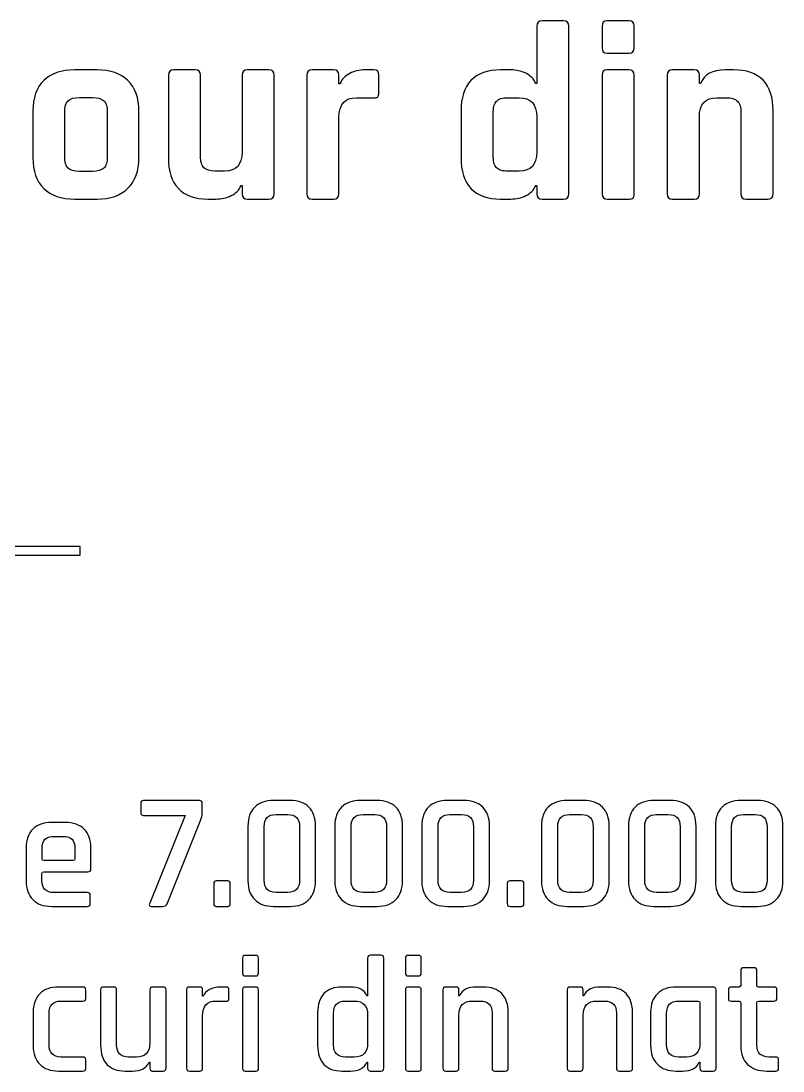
# Model space of a CAD drawing. Extents: x 5 to 177, y 88 to 167.
# Drawn here: x 124.97 to 146.2, y 137.84 to 167.1 of the extents above; entities that cross this region are included whole.
import ezdxf

# ---------------------------------------------------------------- set-up
doc = ezdxf.new("R2010")
doc.units = 0
doc.layers.add('Layer_1', color=7, linetype='CONTINUOUS')

msp = doc.modelspace()

# ---------------------------------------------------------------- linework, layer by layer
at = {"layer": 'Layer_1', "color": 7}
for points in [[(140.084748, 167.095645), (139.485026, 167.095645), (139.485026, 167.095645)], [(141.911476, 167.095645), (141.29687, 167.095645), (141.29687, 167.095645)], [(139.336749, 166.947368), (139.336749, 165.353256), (139.308637, 165.353256)], [(140.233025, 162.284089), (140.233025, 166.947368)], [(141.156312, 166.954534), (141.156312, 166.34048)], [(142.052588, 166.34048), (142.052588, 166.961702)], [(141.29687, 166.199369), (141.911476, 166.199369)], [(127.093156, 165.734145), (126.465322, 165.734145), (126.465322, 165.734145)], [(129.075877, 165.585869), (129.075877, 163.285645)], [(129.823876, 165.734145), (129.224154, 165.734145), (129.224154, 165.734145)], [(129.971602, 163.328091), (129.971602, 165.585869)], [(131.129154, 165.585869), (131.129154, 163.447702)], [(131.869987, 165.734145), (131.27688, 165.734145)], [(132.024879, 162.283536), (132.024879, 165.585869)], [(132.931075, 165.585869), (132.931075, 162.283536)], [(133.678524, 165.734145), (133.078801, 165.734145), (133.078801, 165.734145)], [(133.854912, 165.34609), (133.8268, 165.34609), (133.8268, 165.585869)], [(134.800797, 165.734145), (134.546687, 165.734145)], [(134.941908, 165.099145), (134.941908, 165.585869)], [(138.617412, 165.734145), (138.328025, 165.734145)], [(141.156312, 165.585869), (141.156312, 162.283536)], [(141.904311, 165.734145), (141.29687, 165.734145), (141.29687, 165.734145)], [(142.052588, 162.283536), (142.052588, 165.585869)], [(142.972014, 165.585869), (142.972014, 162.283536)], [(143.720013, 165.734145), (143.120291, 165.734145), (143.120291, 165.734145)], [(143.896402, 165.352702), (143.86829, 165.352702), (143.86829, 165.585869)], [(144.814174, 165.734145), (144.588176, 165.734145)], [(126.599267, 164.964647), (126.95921, 164.964647)], [(126.599267, 164.964647), (126.599267, 164.964647)], [(134.313524, 164.958034), (134.800797, 164.958034)], [(138.532526, 164.958034), (138.850026, 164.958034)], [(138.532526, 164.958034), (138.532526, 164.958034)], [(144.355013, 164.958034), (144.609673, 164.958034)], [(125.301155, 164.583757), (125.301155, 163.285645)], [(126.190265, 163.313757), (126.190265, 164.555645)], [(127.375378, 164.555645), (127.375378, 163.313757)], [(128.257323, 163.285645), (128.257323, 164.583757)], [(133.8268, 162.283536), (133.8268, 164.407368)], [(137.227798, 164.583757), (137.227798, 163.285645)], [(138.123524, 163.328091), (138.123524, 164.541867)], [(139.336749, 164.421702), (139.336749, 163.448256)], [(143.86829, 162.283536), (143.86829, 164.421702)], [(145.025291, 164.541314), (145.025291, 162.283536)], [(145.921566, 162.283536), (145.921566, 164.583757)], [(126.95921, 162.904758), (126.599267, 162.904758)], [(130.64188, 162.911923), (130.381155, 162.911923)], [(138.850026, 162.911923), (138.532526, 162.911923)], [(131.100491, 162.516702), (131.129154, 162.516702), (131.129154, 162.283536)], [(139.308637, 162.516702), (139.336749, 162.516702), (139.336749, 162.284089)], [(126.465322, 162.135812), (127.093156, 162.135812)], [(130.176654, 162.135812), (130.409267, 162.135812)], [(131.27688, 162.135812), (131.869987, 162.135812)], [(133.078801, 162.135812), (133.678524, 162.135812)], [(138.328025, 162.135812), (138.617412, 162.135812)], [(139.485026, 162.135812), (140.084748, 162.135812)], [(141.304589, 162.135812), (141.911476, 162.135812)], [(143.120291, 162.135812), (143.720013, 162.135812)], [(145.173567, 162.135812), (145.766124, 162.135812)], [(95.439066, 152.457574), (95.439066, 152.21063), (126.61911, 152.21063), (126.61911, 152.457574), (95.439066, 152.457574), (95.439066, 152.457574)], [(128.306932, 145.299493), (128.306932, 145.047034)], [(129.939632, 145.377214), (128.384653, 145.377214), (128.384653, 145.377214)], [(130.022312, 145.015064), (130.022312, 145.299493)], [(132.466402, 145.377214), (132.007791, 145.377214), (132.007791, 145.377214)], [(134.887891, 145.377214), (134.42928, 145.377214), (134.42928, 145.377214)], [(137.30938, 145.377214), (136.851319, 145.377214), (136.851319, 145.377214)], [(140.643681, 145.377214), (140.185069, 145.377214), (140.185069, 145.377214)], [(143.06517, 145.377214), (142.606559, 145.377214), (142.606559, 145.377214)], [(145.486659, 145.377214), (145.028598, 145.377214), (145.028598, 145.377214)], [(128.384653, 144.964904), (129.541103, 144.964904), (128.559388, 142.515853)], [(129.045561, 142.502075), (129.971602, 144.82269)], [(132.076142, 144.987505), (132.402461, 144.987505)], [(132.076142, 144.987505), (132.076142, 144.987505)], [(134.498182, 144.987505), (134.823951, 144.987505)], [(134.498182, 144.987505), (134.498182, 144.987505)], [(136.919671, 144.987505), (137.245437, 144.987505)], [(136.919671, 144.987505), (136.919671, 144.987505)], [(140.253421, 144.987505), (140.57974, 144.987505)], [(140.253421, 144.987505), (140.253421, 144.987505)], [(142.67546, 144.987505), (143.00123, 144.987505)], [(142.67546, 144.987505), (142.67546, 144.987505)], [(145.09695, 144.987505), (145.422716, 144.987505)], [(145.09695, 144.987505), (145.09695, 144.987505)], [(126.201842, 144.767569), (125.82591, 144.767569), (125.82591, 144.767569)], [(131.292312, 144.666697), (131.292312, 143.139279)], [(131.745965, 143.158019), (131.745965, 144.648508)], [(132.732089, 144.648508), (132.732089, 143.158019)], [(133.176919, 143.139279), (133.176919, 144.666697)], [(133.713801, 144.666697), (133.713801, 143.139279)], [(134.167451, 143.158019), (134.167451, 144.648508)], [(135.153575, 144.648508), (135.153575, 143.158019)], [(135.598408, 143.139279), (135.598408, 144.666697)], [(136.135291, 144.666697), (136.135291, 143.139279)], [(136.589493, 143.158019), (136.589493, 144.648508)], [(137.575064, 144.648508), (137.575064, 143.158019)], [(138.019897, 143.139279), (138.019897, 144.666697)], [(139.469591, 144.666697), (139.469591, 143.139279)], [(139.923243, 143.158019), (139.923243, 144.648508)], [(140.909367, 144.648508), (140.909367, 143.158019)], [(141.354198, 143.139279), (141.354198, 144.666697)], [(141.89108, 144.666697), (141.89108, 143.139279)], [(142.345283, 143.158019), (142.345283, 144.648508)], [(143.330854, 144.648508), (143.330854, 143.158019)], [(143.775687, 143.139279), (143.775687, 144.666697)], [(144.312569, 144.666697), (144.312569, 143.139279)], [(144.766769, 143.158019), (144.766769, 144.648508)], [(145.752343, 144.648508), (145.752343, 143.158019)], [(146.197173, 143.139279), (146.197173, 144.666697)], [(125.890404, 144.377859), (126.14231, 144.377859)], [(125.890404, 144.377859), (125.890404, 144.377859)], [(125.114843, 144.056501), (125.114843, 143.139279)], [(125.559673, 143.749475), (125.559673, 144.04272)], [(126.472487, 144.04272), (126.472487, 143.749475)], [(126.917317, 143.473868), (126.917317, 144.056501)], [(126.426736, 143.703173), (125.605977, 143.703173)], [(125.555265, 143.148649), (125.555265, 143.345984)], [(125.605977, 143.391735), (126.834635, 143.391735)], [(130.338711, 143.065966), (130.338711, 142.506483)], [(130.728421, 143.139279), (130.416433, 143.139279), (130.416433, 143.139279)], [(130.801731, 142.506483), (130.801731, 143.065966)], [(138.51599, 143.065966), (138.51599, 142.506483)], [(138.9057, 143.139279), (138.593711, 143.139279), (138.593711, 143.139279)], [(138.97901, 142.506483), (138.97901, 143.065966)], [(126.816445, 142.81351), (125.890404, 142.81351)], [(132.402461, 142.818472), (132.076142, 142.818472)], [(134.823951, 142.818472), (134.498182, 142.818472)], [(137.245437, 142.818472), (136.919671, 142.818472)], [(140.57974, 142.818472), (140.253421, 142.818472)], [(143.00123, 142.818472), (142.67546, 142.818472)], [(145.422716, 142.818472), (145.09695, 142.818472)], [(126.899128, 142.502075), (126.899128, 142.731381)], [(125.82591, 142.428762), (126.816445, 142.428762)], [(128.600731, 142.428762), (128.917127, 142.428762)], [(130.416433, 142.428762), (130.728421, 142.428762)], [(132.007791, 142.428762), (132.466402, 142.428762)], [(134.42928, 142.428762), (134.887891, 142.428762)], [(136.851319, 142.428762), (137.30938, 142.428762)], [(138.593711, 142.428762), (138.9057, 142.428762)], [(140.185069, 142.428762), (140.643681, 142.428762)], [(142.606559, 142.428762), (143.06517, 142.428762)], [(145.028598, 142.428762), (145.486659, 142.428762)], [(131.513351, 141.061748), (131.215694, 141.061748), (131.215694, 141.061748)], [(134.999236, 141.06671), (134.70599, 141.06671), (134.70599, 141.06671)], [(136.04875, 141.061748), (135.751093, 141.061748), (135.751093, 141.061748)], [(131.141831, 140.988435), (131.141831, 140.571167)], [(131.586661, 140.571167), (131.586661, 140.988435)], [(134.627716, 140.988435), (134.627716, 139.938371), (134.608976, 139.938371)], [(135.076957, 137.920372), (135.076957, 140.988435)], [(135.677783, 140.988435), (135.677783, 140.571167)], [(136.122613, 140.571167), (136.122613, 140.988435)], [(145.391299, 140.71779), (145.101908, 140.71779), (145.101908, 140.71779)], [(131.215694, 140.493446), (131.513351, 140.493446)], [(135.751093, 140.493446), (136.04875, 140.493446)], [(145.019228, 140.640069), (145.019228, 140.227209)], [(145.46902, 140.227209), (145.46902, 140.640069)], [(126.694077, 140.181458), (126.019938, 140.181458), (126.019938, 140.181458)], [(127.556175, 140.181458), (127.266787, 140.181458), (127.266787, 140.181458)], [(128.927047, 140.181458), (128.638763, 140.181458)], [(129.950103, 140.181458), (129.661268, 140.181458), (129.661268, 140.181458)], [(130.68377, 140.181458), (130.513997, 140.181458)], [(131.50894, 140.181458), (131.215694, 140.181458), (131.215694, 140.181458)], [(134.150365, 140.181458), (133.916649, 140.181458)], [(136.044342, 140.181458), (135.751093, 140.181458), (135.751093, 140.181458)], [(137.090548, 140.181458), (136.80171, 140.181458), (136.80171, 140.181458)], [(137.851224, 140.181458), (137.650031, 140.181458)], [(140.552729, 140.181458), (140.263894, 140.181458), (140.263894, 140.181458)], [(141.313408, 140.181458), (141.112215, 140.181458)], [(144.24918, 140.181458), (143.221716, 140.181458), (143.221716, 140.181458)], [(144.973477, 140.181458), (144.753542, 140.181458)], [(145.94582, 140.181458), (145.51918, 140.181458)], [(126.776206, 139.865061), (126.776206, 140.103186)], [(127.189066, 140.103186), (127.189066, 138.553168)], [(127.633897, 138.571908), (127.633897, 140.103186)], [(128.560491, 140.103186), (128.560491, 138.62207)], [(129.010283, 137.920372), (129.010283, 140.103186)], [(129.582994, 140.103186), (129.582994, 137.920372)], [(130.046016, 139.929001), (130.027827, 139.929001), (130.027827, 140.103186)], [(130.762045, 139.865061), (130.762045, 140.103186)], [(131.141831, 140.103736), (131.141831, 137.920372)], [(131.586661, 137.920372), (131.586661, 140.103736)], [(135.677783, 140.103736), (135.677783, 137.920372)], [(136.122613, 137.920372), (136.122613, 140.103736)], [(136.723436, 140.103186), (136.723436, 137.920372)], [(137.186458, 139.938371), (137.168269, 139.938371), (137.168269, 140.103186)], [(140.18562, 140.103186), (140.18562, 137.920372)], [(140.648642, 139.938371), (140.630453, 139.938371), (140.630453, 140.103186)], [(144.331312, 137.920372), (144.331312, 140.103186)], [(144.67527, 140.103186), (144.67527, 139.865061)], [(146.028503, 139.865061), (146.028503, 140.103186)], [(126.083881, 139.791748), (126.694077, 139.791748)], [(130.408714, 139.791748), (130.68377, 139.791748)], [(134.008151, 139.791748), (134.251787, 139.791748)], [(134.008151, 139.791748), (134.008151, 139.791748)], [(137.544198, 139.791748), (137.759722, 139.791748)], [(141.006932, 139.791748), (141.221906, 139.791748)], [(143.285656, 139.791748), (143.831358, 139.791748)], [(143.285656, 139.791748), (143.285656, 139.791748)], [(143.88207, 139.745447), (143.88207, 138.62207)], [(144.753542, 139.791748), (144.973477, 139.791748)], [(145.019228, 139.745447), (145.019228, 138.544349)], [(145.46902, 138.566949), (145.46902, 139.745447)], [(145.51918, 139.791748), (145.94582, 139.791748)], [(125.309424, 139.47039), (125.309424, 138.553168)], [(125.754254, 138.571357), (125.754254, 139.452201)], [(130.027827, 137.920372), (130.027827, 139.37448)], [(133.233693, 139.47039), (133.233693, 138.553168)], [(133.678524, 138.571908), (133.678524, 139.452201)], [(134.627716, 139.401489), (134.627716, 138.62207)], [(137.168269, 137.920372), (137.168269, 139.402039)], [(138.094861, 139.452201), (138.094861, 137.920372)], [(138.544102, 137.920372), (138.544102, 139.47039)], [(140.630453, 137.920372), (140.630453, 139.402039)], [(141.557045, 139.452201), (141.557045, 137.920372)], [(142.006286, 137.920372), (142.006286, 139.47039)], [(142.510645, 139.47039), (142.510645, 138.553168)], [(142.955478, 138.571908), (142.955478, 139.452201)], [(126.694077, 138.23236), (126.083881, 138.23236)], [(126.776206, 137.915964), (126.776206, 138.154089)], [(128.184563, 138.23236), (127.964627, 138.23236)], [(128.541749, 138.085737), (128.560491, 138.085737), (128.560491, 137.920372)], [(134.251787, 138.23236), (134.008151, 138.23236)], [(134.608976, 138.085737), (134.627716, 138.085737), (134.627716, 137.920372)], [(143.506142, 138.23236), (143.285656, 138.23236)], [(143.863881, 138.085737), (143.88207, 138.085737), (143.88207, 137.920372)], [(145.992122, 138.23236), (145.812978, 138.23236)], [(146.074254, 137.915964), (146.074254, 138.154089)], [(126.019938, 137.842651), (126.694077, 137.842651)], [(127.872575, 137.842651), (128.07928, 137.842651)], [(128.638763, 137.842651), (128.927047, 137.842651)], [(129.661268, 137.842651), (129.950103, 137.842651)], [(131.220103, 137.842651), (131.513351, 137.842651)], [(133.916649, 137.842651), (134.150365, 137.842651)], [(134.70599, 137.842651), (134.999236, 137.842651)], [(135.756055, 137.842651), (136.04875, 137.842651)], [(136.80171, 137.842651), (137.090548, 137.842651)], [(138.172582, 137.842651), (138.46142, 137.842651)], [(140.263894, 137.842651), (140.552729, 137.842651)], [(141.634766, 137.842651), (141.924154, 137.842651)], [(143.221716, 137.842651), (143.400309, 137.842651)], [(143.959792, 137.842651), (144.24918, 137.842651)], [(145.744077, 137.842651), (145.992122, 137.842651)]]:
    msp.add_lwpolyline(points, dxfattribs=at)
for points in [[(139.485026, 167.095645), (139.386248, 167.095645), (139.336749, 167.046146), (139.336749, 166.947368)], [(140.233025, 166.947368), (140.233025, 167.046146), (140.183526, 167.095645), (140.084748, 167.095645)], [(141.29687, 167.095645), (141.203031, 167.095645), (141.156312, 167.048725), (141.156312, 166.954534)], [(142.052588, 166.961702), (142.052588, 167.050952), (142.005315, 167.095645), (141.911476, 167.095645)], [(141.156312, 166.34048), (141.156312, 166.246289), (141.203031, 166.199369), (141.29687, 166.199369)], [(141.911476, 166.199369), (142.005315, 166.199369), (142.052588, 166.246289), (142.052588, 166.34048)], [(126.465322, 165.734145), (126.093494, 165.734145), (125.806465, 165.635145), (125.604324, 165.437589)], [(127.950296, 165.434284), (127.745685, 165.633957), (127.459692, 165.734145), (127.093156, 165.734145)], [(129.224154, 165.734145), (129.125023, 165.734145), (129.075877, 165.684644), (129.075877, 165.585869)], [(129.971602, 165.585869), (129.971602, 165.684644), (129.922654, 165.734145), (129.823876, 165.734145)], [(131.27688, 165.734145), (131.178102, 165.734145), (131.129154, 165.684644), (131.129154, 165.585869)], [(132.024879, 165.585869), (132.024879, 165.684644), (131.973351, 165.734145), (131.869987, 165.734145)], [(133.078801, 165.734145), (132.980376, 165.734145), (132.931075, 165.684644), (132.931075, 165.585869)], [(133.8268, 165.585869), (133.8268, 165.684644), (133.777301, 165.734145), (133.678524, 165.734145)], [(134.130519, 165.634925), (133.998936, 165.568955), (133.906418, 165.47309), (133.854912, 165.34609)], [(134.546687, 165.734145), (134.40099, 165.734145), (134.262108, 165.700541), (134.130519, 165.634925)], [(134.941908, 165.585869), (134.941911, 165.684644), (134.894639, 165.734145), (134.800797, 165.734145)], [(138.328025, 165.734145), (137.965722, 165.734145), (137.691724, 165.635145), (137.506162, 165.437589)], [(139.03358, 165.638785), (138.901994, 165.702283), (138.76311, 165.734145), (138.617412, 165.734145)], [(139.308637, 165.353256), (139.256778, 165.480256), (139.165519, 165.575283), (139.03358, 165.638785)], [(141.29687, 165.734145), (141.203031, 165.734145), (141.156312, 165.684647), (141.156312, 165.585869)], [(142.052588, 165.585869), (142.052588, 165.684647), (142.002736, 165.734145), (141.904311, 165.734145)], [(143.120291, 165.734145), (143.021866, 165.734145), (142.972014, 165.684647), (142.972014, 165.585869)], [(143.86829, 165.585869), (143.86829, 165.684644), (143.818791, 165.734145), (143.720013, 165.734145)], [(144.588176, 165.734145), (144.230812, 165.734145), (143.999766, 165.606702), (143.896402, 165.352702)], [(145.921566, 164.583757), (145.921566, 165.350343), (145.552185, 165.734145), (144.814174, 165.734145)], [(125.604324, 165.437589), (125.401829, 165.240034), (125.301155, 164.955232), (125.301155, 164.583757)], [(128.257323, 164.583757), (128.257323, 164.950646), (128.154907, 165.234259), (127.950296, 165.434284)], [(137.506162, 165.437589), (137.319896, 165.240034), (137.227798, 164.955232), (137.227798, 164.583757)], [(134.909938, 164.982286), (134.931105, 165.003452), (134.941908, 165.042701), (134.941908, 165.099145)], [(126.190265, 164.555645), (126.190265, 164.705928), (126.220736, 164.811761), (126.281767, 164.873145)], [(126.281767, 164.873145), (126.342798, 164.934175), (126.448631, 164.964647), (126.599267, 164.964647)], [(126.95921, 164.964647), (127.109494, 164.964647), (127.216518, 164.934175), (127.280018, 164.873145)], [(127.280018, 164.873145), (127.343518, 164.811761), (127.375378, 164.705928), (127.375378, 164.555645)], [(133.8268, 164.407368), (133.8268, 164.774257), (133.988968, 164.958034), (134.313524, 164.958034)], [(134.800797, 164.958034), (134.852303, 164.953095), (134.889124, 164.961119), (134.909938, 164.982286)], [(138.123524, 164.541867), (138.123524, 164.69215), (138.153642, 164.799171), (138.215026, 164.862674)], [(138.215026, 164.862674), (138.276056, 164.926174), (138.38189, 164.958034), (138.532526, 164.958034)], [(138.850026, 164.958034), (139.174581, 164.958034), (139.336749, 164.779066), (139.336749, 164.421702)], [(143.86829, 164.421702), (143.86829, 164.779066), (144.030457, 164.958034), (144.355013, 164.958034)], [(144.609673, 164.958034), (144.759957, 164.958034), (144.866628, 164.926174), (144.930481, 164.862674)], [(144.930481, 164.862674), (144.993628, 164.799171), (145.025291, 164.69195), (145.025291, 164.541314)], [(125.301155, 163.285645), (125.301155, 162.913817), (125.401829, 162.629368), (125.604324, 162.431812)], [(126.281767, 162.996257), (126.220736, 163.057287), (126.190265, 163.163121), (126.190265, 163.313757)], [(127.375378, 163.313757), (127.375378, 163.163121), (127.343518, 163.057287), (127.280018, 162.996257)], [(127.950296, 162.435673), (128.154907, 162.635345), (128.257323, 162.918756), (128.257323, 163.285645)], [(129.075877, 163.285645), (129.075877, 162.91417), (129.167975, 162.629368), (129.354241, 162.431812)], [(130.066963, 163.00673), (130.003815, 163.07023), (129.971602, 163.177455), (129.971602, 163.328091)], [(131.129154, 163.447702), (131.129154, 163.090339), (130.966436, 162.911923), (130.64188, 162.911923)], [(137.227798, 163.285645), (137.227798, 162.913817), (137.319896, 162.629368), (137.506162, 162.431812)], [(138.215026, 163.007283), (138.153642, 163.070783), (138.123524, 163.177455), (138.123524, 163.328091)], [(139.336749, 163.448256), (139.336749, 163.090539), (139.174581, 162.911923), (138.850026, 162.911923)], [(126.599267, 162.904758), (126.448631, 162.904755), (126.342798, 162.934874), (126.281767, 162.996257)], [(127.280018, 162.996257), (127.216518, 162.934874), (127.109494, 162.904758), (126.95921, 162.904758)], [(130.381155, 162.911923), (130.235105, 162.911923), (130.130815, 162.94323), (130.066963, 163.00673)], [(138.532526, 162.911923), (138.38189, 162.911923), (138.276056, 162.943783), (138.215026, 163.007283)], [(125.604324, 162.431812), (125.806465, 162.234257), (126.093494, 162.135812), (126.465322, 162.135812)], [(127.093156, 162.135812), (127.459692, 162.135812), (127.745685, 162.235648), (127.950296, 162.435673)], [(129.354241, 162.431812), (129.539802, 162.234257), (129.814351, 162.135812), (130.176654, 162.135812)], [(130.825435, 162.230619), (130.957021, 162.294119), (131.04828, 162.389702), (131.100491, 162.516702)], [(137.506162, 162.431812), (137.691724, 162.234257), (137.965722, 162.135812), (138.328025, 162.135812)], [(139.03358, 162.231172), (139.165519, 162.294672), (139.256778, 162.389699), (139.308637, 162.516702)], [(130.409267, 162.135812), (130.554964, 162.135812), (130.693849, 162.167119), (130.825435, 162.230619)], [(131.129154, 162.283536), (131.129154, 162.184758), (131.178102, 162.135812), (131.27688, 162.135812)], [(131.869987, 162.135812), (131.973351, 162.135812), (132.024879, 162.184758), (132.024879, 162.283536)], [(132.931075, 162.283536), (132.931075, 162.184758), (132.980376, 162.135812), (133.078801, 162.135812)], [(133.678524, 162.135812), (133.777301, 162.135812), (133.8268, 162.184758), (133.8268, 162.283536)], [(138.617412, 162.135812), (138.76311, 162.135812), (138.901994, 162.167672), (139.03358, 162.231172)], [(139.336749, 162.284089), (139.336749, 162.185311), (139.386248, 162.135812), (139.485026, 162.135812)], [(140.084748, 162.135812), (140.183526, 162.135812), (140.233025, 162.185311), (140.233025, 162.284089)], [(141.156312, 162.283536), (141.156312, 162.184758), (141.205811, 162.135812), (141.304589, 162.135812)], [(141.911476, 162.135812), (141.962982, 162.135812), (141.999451, 162.144871), (142.020617, 162.163924)], [(142.020617, 162.163924), (142.041784, 162.182619), (142.052588, 162.222505), (142.052588, 162.283536)], [(142.972014, 162.283536), (142.972014, 162.184758), (143.021866, 162.135812), (143.120291, 162.135812)], [(143.720013, 162.135812), (143.818791, 162.135812), (143.86829, 162.184758), (143.86829, 162.283536)], [(145.025291, 162.283536), (145.025291, 162.184758), (145.07479, 162.135812), (145.173567, 162.135812)], [(145.766124, 162.135812), (145.869841, 162.135812), (145.921566, 162.184758), (145.921566, 162.283536)], [(128.384653, 145.377214), (128.332794, 145.377214), (128.306932, 145.351351), (128.306932, 145.299493)], [(130.022312, 145.299493), (130.022312, 145.351351), (129.994666, 145.377214), (129.939632, 145.377214)], [(131.480278, 145.192006), (131.354689, 145.067828), (131.292312, 144.892827), (131.292312, 144.666697)], [(132.007791, 145.377214), (131.781307, 145.377214), (131.605514, 145.315831), (131.480278, 145.192006)], [(132.989506, 145.192006), (132.863917, 145.315831), (132.68971, 145.377214), (132.466402, 145.377214)], [(133.176919, 144.666697), (133.176919, 144.892827), (133.11439, 145.067828), (132.989506, 145.192006)], [(133.902317, 145.192006), (133.776728, 145.067828), (133.713801, 144.892827), (133.713801, 144.666697)], [(134.42928, 145.377214), (134.202797, 145.377214), (134.027553, 145.315831), (133.902317, 145.192006)], [(135.410993, 145.192006), (135.285404, 145.315831), (135.111199, 145.377214), (134.887891, 145.377214)], [(135.598408, 144.666697), (135.598408, 144.892827), (135.535876, 145.067828), (135.410993, 145.192006)], [(136.323807, 145.192006), (136.198218, 145.067828), (136.135291, 144.892827), (136.135291, 144.666697)], [(136.851319, 145.377214), (136.624836, 145.377214), (136.449043, 145.315831), (136.323807, 145.192006)], [(137.832482, 145.192006), (137.706893, 145.315831), (137.532689, 145.377214), (137.30938, 145.377214)], [(138.019897, 144.666697), (138.019897, 144.892827), (137.957365, 145.067828), (137.832482, 145.192006)], [(139.657557, 145.192006), (139.531968, 145.067828), (139.469591, 144.892827), (139.469591, 144.666697)], [(140.185069, 145.377214), (139.958586, 145.377214), (139.782793, 145.315831), (139.657557, 145.192006)], [(141.166785, 145.192006), (141.041196, 145.315831), (140.866989, 145.377214), (140.643681, 145.377214)], [(141.354198, 144.666697), (141.354198, 144.892827), (141.291668, 145.067828), (141.166785, 145.192006)], [(142.079596, 145.192006), (141.954007, 145.067828), (141.89108, 144.892827), (141.89108, 144.666697)], [(142.606559, 145.377214), (142.380075, 145.377214), (142.204832, 145.315831), (142.079596, 145.192006)], [(143.588272, 145.192006), (143.462683, 145.315831), (143.288478, 145.377214), (143.06517, 145.377214)], [(143.775687, 144.666697), (143.775687, 144.892827), (143.713155, 145.067828), (143.588272, 145.192006)], [(144.501085, 145.192006), (144.375497, 145.067828), (144.312569, 144.892827), (144.312569, 144.666697)], [(145.028598, 145.377214), (144.802115, 145.377214), (144.626322, 145.315831), (144.501085, 145.192006)], [(146.009761, 145.192006), (145.884172, 145.315831), (145.709967, 145.377214), (145.486659, 145.377214)], [(146.197173, 144.666697), (146.197173, 144.892827), (146.134644, 145.067828), (146.009761, 145.192006)], [(128.306932, 145.047034), (128.306932, 144.992), (128.332794, 144.964904), (128.384653, 144.964904)], [(129.971602, 144.82269), (130.005116, 144.902065), (130.022312, 144.966027), (130.022312, 145.015064)], [(131.745965, 144.648508), (131.745965, 144.874635), (131.856009, 144.987505), (132.076142, 144.987505)], [(132.402461, 144.987505), (132.622595, 144.987505), (132.732089, 144.874635), (132.732089, 144.648508)], [(134.167451, 144.648508), (134.167451, 144.874635), (134.278048, 144.987505), (134.498182, 144.987505)], [(134.823951, 144.987505), (135.044084, 144.987505), (135.153575, 144.874635), (135.153575, 144.648508)], [(136.589493, 144.648508), (136.589493, 144.874635), (136.699538, 144.987505), (136.919671, 144.987505)], [(137.245437, 144.987505), (137.46557, 144.987505), (137.575064, 144.874635), (137.575064, 144.648508)], [(139.923243, 144.648508), (139.923243, 144.874635), (140.033288, 144.987505), (140.253421, 144.987505)], [(140.57974, 144.987505), (140.799874, 144.987505), (140.909367, 144.874635), (140.909367, 144.648508)], [(142.345283, 144.648508), (142.345283, 144.874635), (142.455327, 144.987505), (142.67546, 144.987505)], [(143.00123, 144.987505), (143.221363, 144.987505), (143.330854, 144.874635), (143.330854, 144.648508)], [(144.766769, 144.648508), (144.766772, 144.874635), (144.876816, 144.987505), (145.09695, 144.987505)], [(145.422716, 144.987505), (145.642849, 144.987505), (145.752343, 144.874635), (145.752343, 144.648508)], [(125.301155, 144.58181), (125.176977, 144.457985), (125.114843, 144.282985), (125.114843, 144.056501)], [(125.82591, 144.767569), (125.599427, 144.767569), (125.424627, 144.705635), (125.301155, 144.58181)], [(126.729355, 144.58181), (126.603766, 144.705635), (126.428325, 144.767569), (126.201842, 144.767569)], [(126.917317, 144.056501), (126.917317, 144.282985), (126.854591, 144.457985), (126.729355, 144.58181)], [(125.559673, 144.04272), (125.559673, 144.159137), (125.585736, 144.243759), (125.637948, 144.297381)], [(125.637948, 144.297381), (125.689806, 144.35065), (125.77434, 144.377859), (125.890404, 144.377859)], [(126.14231, 144.377859), (126.258726, 144.377859), (126.342908, 144.35065), (126.394766, 144.297381)], [(126.394766, 144.297381), (126.446624, 144.243759), (126.472487, 144.159137), (126.472487, 144.04272)], [(125.605977, 143.703173), (125.575286, 143.703173), (125.559673, 143.718783), (125.559673, 143.749475)], [(126.472487, 143.749475), (126.472487, 143.718783), (126.457075, 143.703173), (126.426736, 143.703173)], [(125.555265, 143.345984), (125.555265, 143.376676), (125.572111, 143.391735), (125.605977, 143.391735)], [(126.834635, 143.391735), (126.889668, 143.391735), (126.917317, 143.418834), (126.917317, 143.473868)], [(125.114843, 143.139279), (125.114843, 142.916324), (125.176977, 142.741964), (125.301155, 142.616728)], [(125.890404, 142.81351), (125.667095, 142.81351), (125.555265, 142.925341), (125.555265, 143.148649)], [(130.416433, 143.139279), (130.364574, 143.139279), (130.338711, 143.11465), (130.338711, 143.065966)], [(130.801731, 143.065966), (130.801731, 143.11465), (130.777457, 143.139279), (130.728421, 143.139279)], [(131.292312, 143.139279), (131.292312, 142.915971), (131.354689, 142.741964), (131.480278, 142.616728)], [(132.076142, 142.818472), (131.856009, 142.818472), (131.745965, 142.931538), (131.745965, 143.158019)], [(132.732089, 143.158019), (132.732089, 142.931538), (132.622595, 142.818472), (132.402461, 142.818472)], [(132.989506, 142.616728), (133.11439, 142.741964), (133.176919, 142.915971), (133.176919, 143.139279)], [(133.713801, 143.139279), (133.713801, 142.915971), (133.776728, 142.741964), (133.902317, 142.616728)], [(134.498182, 142.818472), (134.278048, 142.818472), (134.167451, 142.931538), (134.167451, 143.158019)], [(135.153575, 143.158019), (135.153575, 142.931538), (135.044084, 142.818472), (134.823951, 142.818472)], [(135.410993, 142.616728), (135.535876, 142.741964), (135.598408, 142.915971), (135.598408, 143.139279)], [(136.135291, 143.139279), (136.135291, 142.915971), (136.198218, 142.741964), (136.323807, 142.616728)], [(136.919671, 142.818472), (136.699538, 142.818472), (136.589493, 142.931538), (136.589493, 143.158019)], [(137.575064, 143.158019), (137.575064, 142.931538), (137.46557, 142.818472), (137.245437, 142.818472)], [(137.832482, 142.616728), (137.957365, 142.741964), (138.019897, 142.915971), (138.019897, 143.139279)], [(138.593711, 143.139279), (138.541853, 143.139279), (138.51599, 143.11465), (138.51599, 143.065966)], [(138.97901, 143.065966), (138.97901, 143.11465), (138.954736, 143.139279), (138.9057, 143.139279)], [(139.469591, 143.139279), (139.469591, 142.915971), (139.531968, 142.741964), (139.657557, 142.616728)], [(140.253421, 142.818472), (140.033288, 142.818472), (139.923243, 142.931538), (139.923243, 143.158019)], [(140.909367, 143.158019), (140.909367, 142.931538), (140.799874, 142.818472), (140.57974, 142.818472)], [(141.166785, 142.616728), (141.291668, 142.741964), (141.354198, 142.915971), (141.354198, 143.139279)], [(141.89108, 143.139279), (141.89108, 142.915971), (141.954007, 142.741964), (142.079596, 142.616728)], [(142.67546, 142.818472), (142.455327, 142.818472), (142.345283, 142.931538), (142.345283, 143.158019)], [(143.330854, 143.158019), (143.330854, 142.931538), (143.221363, 142.818472), (143.00123, 142.818472)], [(143.588272, 142.616728), (143.713155, 142.741964), (143.775687, 142.915971), (143.775687, 143.139279)], [(144.312569, 143.139279), (144.312569, 142.915971), (144.375497, 142.741964), (144.501085, 142.616728)], [(145.09695, 142.818472), (144.876816, 142.818472), (144.766769, 142.931538), (144.766769, 143.158019)], [(145.752343, 143.158019), (145.752343, 142.931538), (145.642849, 142.818472), (145.422716, 142.818472)], [(146.009761, 142.616728), (146.134644, 142.741964), (146.197173, 142.915971), (146.197173, 143.139279)], [(126.899128, 142.731381), (126.899128, 142.786414), (126.871479, 142.81351), (126.816445, 142.81351)], [(125.301155, 142.616728), (125.424627, 142.491492), (125.599427, 142.428762), (125.82591, 142.428762)], [(126.816445, 142.428762), (126.871479, 142.428762), (126.899128, 142.453392), (126.899128, 142.502075)], [(128.559388, 142.515853), (128.528696, 142.457645), (128.542169, 142.428762), (128.600731, 142.428762)], [(128.917127, 142.428762), (128.984155, 142.428762), (129.027216, 142.453039), (129.045561, 142.502075)], [(130.338711, 142.506483), (130.338711, 142.454625), (130.364574, 142.428762), (130.416433, 142.428762)], [(130.728421, 142.428762), (130.777457, 142.428762), (130.801731, 142.454625), (130.801731, 142.506483)], [(131.480278, 142.616728), (131.605514, 142.491492), (131.781307, 142.428762), (132.007791, 142.428762)], [(132.466402, 142.428762), (132.68971, 142.428762), (132.863917, 142.491492), (132.989506, 142.616728)], [(133.902317, 142.616728), (134.027553, 142.491492), (134.202797, 142.428762), (134.42928, 142.428762)], [(134.887891, 142.428762), (135.111199, 142.428762), (135.285404, 142.491492), (135.410993, 142.616728)], [(136.323807, 142.616728), (136.449043, 142.491492), (136.624836, 142.428762), (136.851319, 142.428762)], [(137.30938, 142.428762), (137.532689, 142.428762), (137.706893, 142.491492), (137.832482, 142.616728)], [(138.51599, 142.506483), (138.51599, 142.454625), (138.541853, 142.428762), (138.593711, 142.428762)], [(138.9057, 142.428762), (138.954736, 142.428762), (138.97901, 142.454625), (138.97901, 142.506483)], [(139.657557, 142.616728), (139.782793, 142.491492), (139.958586, 142.428762), (140.185069, 142.428762)], [(140.643681, 142.428762), (140.866989, 142.428762), (141.041196, 142.491492), (141.166785, 142.616728)], [(142.079596, 142.616728), (142.204832, 142.491492), (142.380075, 142.428762), (142.606559, 142.428762)], [(143.06517, 142.428762), (143.288478, 142.428762), (143.462683, 142.491492), (143.588272, 142.616728)], [(144.501085, 142.616728), (144.626322, 142.491492), (144.802115, 142.428762), (145.028598, 142.428762)], [(145.486659, 142.428762), (145.709967, 142.428762), (145.884172, 142.491492), (146.009761, 142.616728)], [(131.215694, 141.061748), (131.166658, 141.061748), (131.141831, 141.037119), (131.141831, 140.988435)], [(131.586661, 140.988435), (131.586661, 141.037119), (131.562035, 141.061748), (131.513351, 141.061748)], [(134.70599, 141.06671), (134.653779, 141.06671), (134.627716, 141.040294), (134.627716, 140.988435)], [(135.076957, 140.988435), (135.076957, 141.040294), (135.050742, 141.06671), (134.999236, 141.06671)], [(135.751093, 141.061748), (135.702057, 141.061748), (135.677783, 141.037122), (135.677783, 140.988435)], [(136.122613, 140.988435), (136.122613, 141.037122), (136.097433, 141.061748), (136.04875, 141.061748)], [(145.101908, 140.71779), (145.046878, 140.71779), (145.019228, 140.691927), (145.019228, 140.640069)], [(145.46902, 140.640069), (145.46902, 140.691927), (145.443157, 140.71779), (145.391299, 140.71779)], [(131.141831, 140.571167), (131.141831, 140.518956), (131.166658, 140.493446), (131.215694, 140.493446)], [(131.513351, 140.493446), (131.562035, 140.493446), (131.586661, 140.518956), (131.586661, 140.571167)], [(135.677783, 140.571167), (135.677783, 140.518956), (135.702057, 140.493446), (135.751093, 140.493446)], [(136.04875, 140.493446), (136.097433, 140.493446), (136.122613, 140.518956), (136.122613, 140.571167)], [(126.019938, 140.181458), (125.793808, 140.181458), (125.618457, 140.119524), (125.494632, 139.995699)], [(126.776206, 140.103186), (126.776206, 140.155044), (126.74911, 140.181458), (126.694077, 140.181458)], [(127.266787, 140.181458), (127.214929, 140.181458), (127.189066, 140.155044), (127.189066, 140.103186)], [(127.633897, 140.103186), (127.633897, 140.155044), (127.608034, 140.181458), (127.556175, 140.181458)], [(128.638763, 140.181458), (128.586552, 140.181458), (128.560491, 140.155044), (128.560491, 140.103186)], [(129.010283, 140.103186), (129.010283, 140.155044), (128.982433, 140.181458), (128.927047, 140.181458)], [(129.661268, 140.181458), (129.609057, 140.181458), (129.582994, 140.155044), (129.582994, 140.103186)], [(130.027827, 140.103186), (130.027827, 140.155044), (130.001611, 140.181458), (129.950103, 140.181458)], [(130.513997, 140.181458), (130.406752, 140.181458), (130.310444, 140.158417), (130.222955, 140.112556)], [(130.762045, 140.103186), (130.762045, 140.155044), (130.735629, 140.181458), (130.68377, 140.181458)], [(131.215694, 140.181458), (131.166658, 140.181458), (131.141831, 140.155595), (131.141831, 140.103736)], [(131.586661, 140.103736), (131.586661, 140.155595), (131.560799, 140.181458), (131.50894, 140.181458)], [(133.916649, 140.181458), (133.696515, 140.181458), (133.52791, 140.120317), (133.410082, 139.997903)], [(134.608976, 139.938371), (134.538774, 140.100296), (134.385668, 140.181458), (134.150365, 140.181458)], [(135.751093, 140.181458), (135.702057, 140.181458), (135.677783, 140.155595), (135.677783, 140.103736)], [(136.122613, 140.103736), (136.122613, 140.155595), (136.096197, 140.181458), (136.044342, 140.181458)], [(136.80171, 140.181458), (136.749499, 140.181458), (136.723436, 140.155044), (136.723436, 140.103186)], [(137.168269, 140.103186), (137.168269, 140.155044), (137.142053, 140.181458), (137.090548, 140.181458)], [(137.650031, 140.181458), (137.414375, 140.181458), (137.259836, 140.100296), (137.186458, 139.938371)], [(138.364956, 139.997903), (138.245717, 140.120317), (138.074533, 140.181458), (137.851224, 140.181458)], [(140.263894, 140.181458), (140.211683, 140.181458), (140.18562, 140.155044), (140.18562, 140.103186)], [(140.630453, 140.103186), (140.630453, 140.155044), (140.604234, 140.181458), (140.552729, 140.181458)], [(141.112215, 140.181458), (140.876559, 140.181458), (140.72202, 140.100296), (140.648642, 139.938371)], [(141.82714, 139.997903), (141.707901, 140.120317), (141.536716, 140.181458), (141.313408, 140.181458)], [(143.221716, 140.181458), (142.995232, 140.181458), (142.82043, 140.119524), (142.696957, 139.995699)], [(144.331312, 140.103186), (144.331312, 140.155044), (144.304213, 140.181458), (144.24918, 140.181458)], [(144.753542, 140.181458), (144.701683, 140.181458), (144.67527, 140.155044), (144.67527, 140.103186)], [(145.019228, 140.227209), (145.019228, 140.196517), (145.004169, 140.181458), (144.973477, 140.181458)], [(145.51918, 140.181458), (145.485666, 140.181458), (145.46902, 140.196517), (145.46902, 140.227209)], [(146.028503, 140.103186), (146.028503, 140.155044), (146.000854, 140.181458), (145.94582, 140.181458)], [(125.494632, 139.995699), (125.370807, 139.871874), (125.309424, 139.696874), (125.309424, 139.47039)], [(126.694077, 139.791748), (126.74911, 139.791748), (126.776206, 139.816025), (126.776206, 139.865061)], [(130.222955, 140.112556), (130.135819, 140.066695), (130.076708, 140.005201), (130.046016, 139.929001)], [(130.68377, 139.791748), (130.735629, 139.782576), (130.762045, 139.806853), (130.762045, 139.865061)], [(133.410082, 139.997903), (133.292255, 139.875489), (133.233693, 139.699696), (133.233693, 139.47039)], [(138.544102, 139.47039), (138.544102, 139.699696), (138.484195, 139.875489), (138.364956, 139.997903)], [(142.006286, 139.47039), (142.006286, 139.699696), (141.946379, 139.875489), (141.82714, 139.997903)], [(142.696957, 139.995699), (142.57278, 139.871521), (142.510645, 139.696521), (142.510645, 139.47039)], [(144.67527, 139.865061), (144.67527, 139.837544), (144.680869, 139.818119), (144.691806, 139.807183)], [(145.94582, 139.791748), (146.000854, 139.791748), (146.028503, 139.816025), (146.028503, 139.865061)], [(125.754254, 139.452201), (125.754254, 139.678332), (125.863748, 139.791748), (126.083881, 139.791748)], [(130.027827, 139.37448), (130.027827, 139.652469), (130.154714, 139.791748), (130.408714, 139.791748)], [(133.678524, 139.452201), (133.678524, 139.678332), (133.788017, 139.791748), (134.008151, 139.791748)], [(134.251787, 139.791748), (134.50226, 139.791748), (134.627716, 139.661486), (134.627716, 139.401489)], [(137.168269, 139.402039), (137.168269, 139.662036), (137.293373, 139.791748), (137.544198, 139.791748)], [(137.759722, 139.791748), (137.983031, 139.791748), (138.094861, 139.678332), (138.094861, 139.452201)], [(140.630453, 139.402039), (140.63045, 139.662036), (140.756107, 139.791748), (141.006932, 139.791748)], [(141.221906, 139.791748), (141.445214, 139.791748), (141.557045, 139.678332), (141.557045, 139.452201)], [(142.955478, 139.452201), (142.955478, 139.678332), (143.065523, 139.791748), (143.285656, 139.791748)], [(143.831358, 139.791748), (143.865225, 139.791748), (143.88207, 139.775786), (143.88207, 139.745447)], [(144.691806, 139.807183), (144.702389, 139.7966), (144.723203, 139.791748), (144.753542, 139.791748)], [(144.973477, 139.791748), (145.004169, 139.791748), (145.019228, 139.776139), (145.019228, 139.745447)], [(145.46902, 139.745447), (145.46902, 139.776139), (145.485666, 139.791748), (145.51918, 139.791748)], [(125.309424, 138.553168), (125.309424, 138.330212), (125.370807, 138.155853), (125.494632, 138.030617)], [(126.083881, 138.23236), (125.863748, 138.23236), (125.754254, 138.345227), (125.754254, 138.571357)], [(127.189066, 138.553168), (127.189066, 138.327037), (127.248178, 138.151684), (127.366008, 138.027859)], [(127.964627, 138.23236), (127.744494, 138.23236), (127.633897, 138.345424), (127.633897, 138.571908)], [(128.560491, 138.62207), (128.560491, 138.362073), (128.435035, 138.23236), (128.184563, 138.23236)], [(133.233693, 138.553168), (133.233693, 138.327037), (133.292255, 138.151684), (133.410082, 138.027859)], [(134.008151, 138.23236), (133.788017, 138.23236), (133.678524, 138.345424), (133.678524, 138.571908)], [(134.627716, 138.62207), (134.627716, 138.362073), (134.50226, 138.23236), (134.251787, 138.23236)], [(142.510645, 138.553168), (142.510645, 138.32986), (142.57278, 138.155853), (142.696957, 138.030617)], [(143.285656, 138.23236), (143.065523, 138.23236), (142.955478, 138.345424), (142.955478, 138.571908)], [(143.88207, 138.62207), (143.88207, 138.362073), (143.756967, 138.23236), (143.506142, 138.23236)], [(145.019228, 138.544349), (145.019228, 138.321393), (145.083389, 138.148069), (145.212153, 138.025655)], [(145.812978, 138.23236), (145.583673, 138.23236), (145.46902, 138.343641), (145.46902, 138.566949)], [(126.776206, 138.154089), (126.776206, 138.205947), (126.74911, 138.23236), (126.694077, 138.23236)], [(128.07928, 137.842651), (128.314583, 137.842651), (128.468371, 137.92346), (128.541749, 138.085737)], [(134.150365, 137.842651), (134.385668, 137.842651), (134.538774, 137.923812), (134.608976, 138.085737)], [(143.400309, 137.842651), (143.635611, 137.842651), (143.790503, 137.923812), (143.863881, 138.085737)], [(146.074254, 138.154089), (146.074254, 138.205947), (146.046802, 138.23236), (145.992122, 138.23236)], [(125.494632, 138.030617), (125.618457, 137.905381), (125.793808, 137.842651), (126.019938, 137.842651)], [(126.694077, 137.842651), (126.74911, 137.842651), (126.776206, 137.867281), (126.776206, 137.915964)], [(127.366008, 138.027859), (127.483483, 137.904034), (127.652441, 137.842651), (127.872575, 137.842651)], [(128.560491, 137.920372), (128.560491, 137.868514), (128.586552, 137.842651), (128.638763, 137.842651)], [(128.927047, 137.842651), (128.982436, 137.842651), (129.010283, 137.868514), (129.010283, 137.920372)], [(129.582994, 137.920372), (129.582994, 137.868514), (129.609057, 137.842651), (129.661268, 137.842651)], [(129.950103, 137.842651), (130.001611, 137.842651), (130.027827, 137.868514), (130.027827, 137.920372)], [(131.141831, 137.920372), (131.141831, 137.868514), (131.167892, 137.842651), (131.220103, 137.842651)], [(131.513351, 137.842651), (131.540868, 137.842651), (131.560646, 137.848053), (131.57123, 137.858636)], [(131.57123, 137.858636), (131.581813, 137.869219), (131.586661, 137.889681), (131.586661, 137.920372)], [(133.410082, 138.027859), (133.52791, 137.904034), (133.696515, 137.842651), (133.916649, 137.842651)], [(134.627716, 137.920372), (134.627716, 137.868514), (134.653779, 137.842651), (134.70599, 137.842651)], [(134.999236, 137.842651), (135.050742, 137.842651), (135.076957, 137.868514), (135.076957, 137.920372)], [(135.677783, 137.920372), (135.677783, 137.868514), (135.703843, 137.842651), (135.756055, 137.842651)], [(136.04875, 137.842651), (136.076267, 137.842651), (136.096045, 137.848053), (136.106628, 137.858636)], [(136.106628, 137.858636), (136.117211, 137.869219), (136.122613, 137.889681), (136.122613, 137.920372)], [(136.723436, 137.920372), (136.723436, 137.868514), (136.749499, 137.842651), (136.80171, 137.842651)], [(137.090548, 137.842651), (137.142053, 137.842651), (137.168269, 137.868514), (137.168269, 137.920372)], [(138.094861, 137.920372), (138.094861, 137.868514), (138.120724, 137.842651), (138.172582, 137.842651)], [(138.46142, 137.842651), (138.516453, 137.842651), (138.544102, 137.868514), (138.544102, 137.920372)], [(140.18562, 137.920372), (140.18562, 137.868514), (140.211683, 137.842651), (140.263894, 137.842651)], [(140.552729, 137.842651), (140.604234, 137.842651), (140.630453, 137.868514), (140.630453, 137.920372)], [(141.557045, 137.920372), (141.557045, 137.868514), (141.582908, 137.842651), (141.634766, 137.842651)], [(141.924154, 137.842651), (141.979187, 137.842651), (142.006286, 137.868514), (142.006286, 137.920372)], [(142.696957, 138.030617), (142.82043, 137.905381), (142.995232, 137.842651), (143.221716, 137.842651)], [(143.88207, 137.920372), (143.88207, 137.868514), (143.907581, 137.842651), (143.959792, 137.842651)], [(144.24918, 137.842651), (144.304213, 137.842651), (144.331312, 137.868514), (144.331312, 137.920372)], [(145.212153, 138.025655), (145.340211, 137.903241), (145.517593, 137.842651), (145.744077, 137.842651)], [(145.992122, 137.842651), (146.046802, 137.842651), (146.074254, 137.866928), (146.074254, 137.915964)]]:
    msp.add_open_spline(points, degree=3, dxfattribs=at)

doc.saveas('drawing.dxf')
